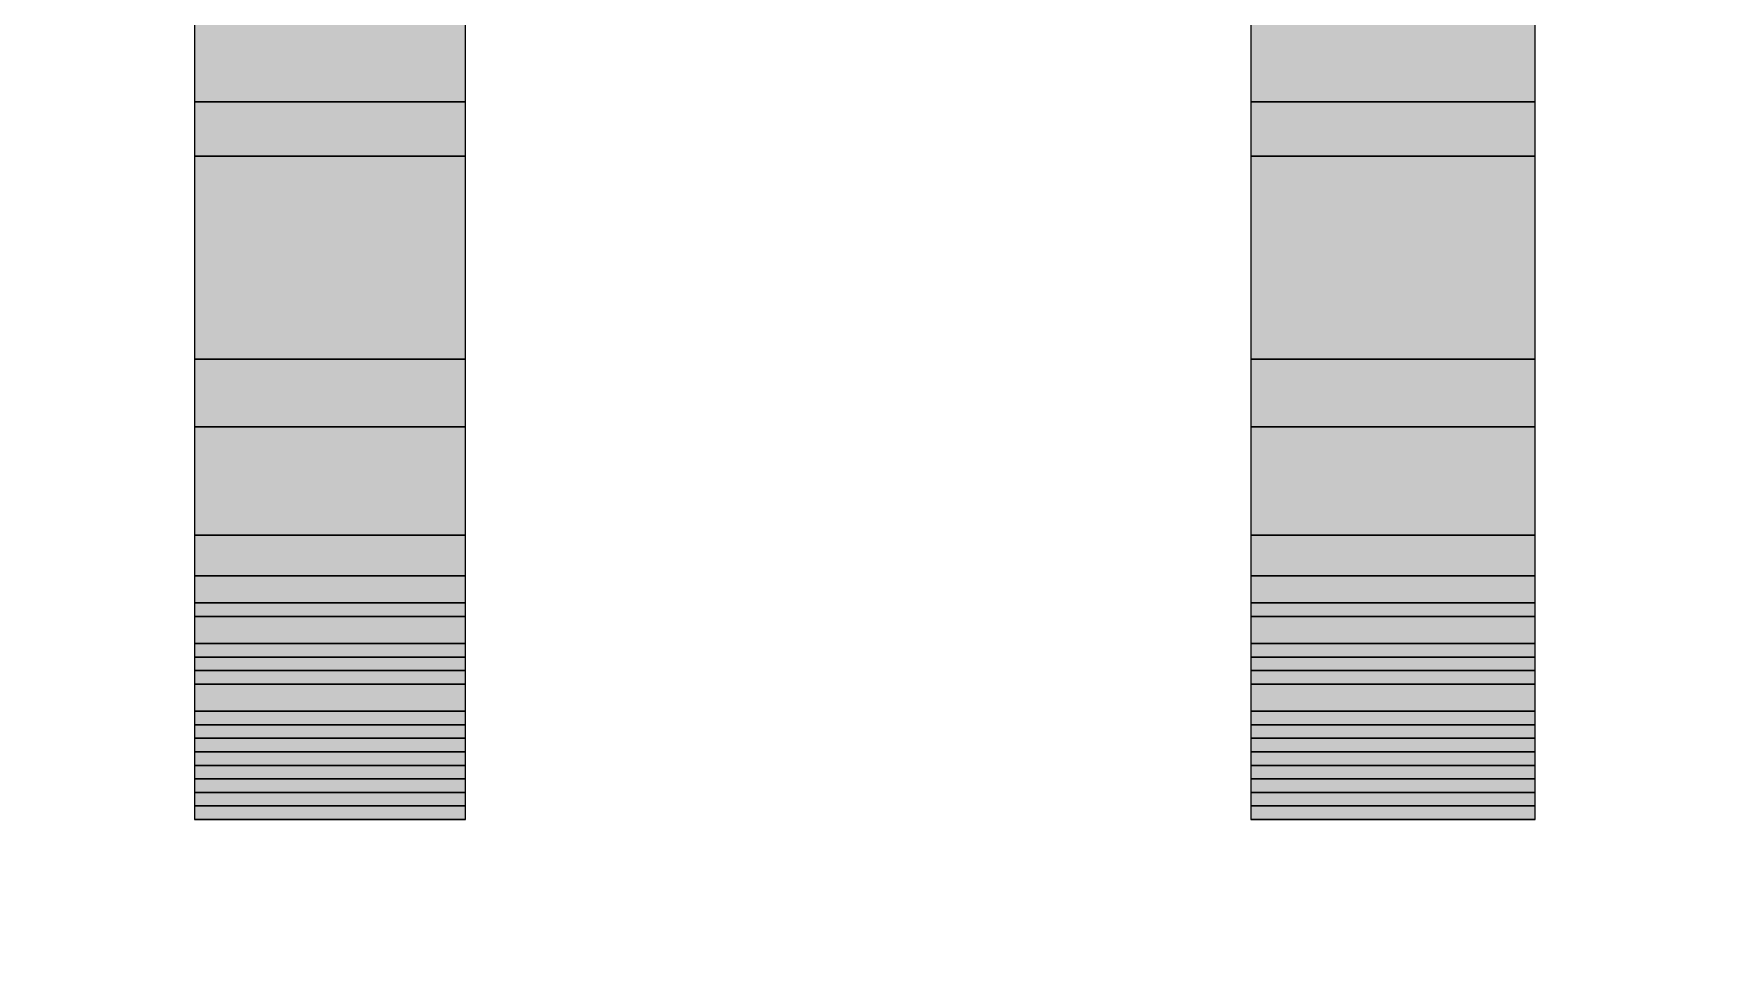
# Model space of a CAD drawing. Header units: millimetres. Extents: x 7018 to 13530, y 4187 to 5692.
# Drawn here: x 11159.08 to 11164.67, y 4961.62 to 4964.75 of the extents above; entities that cross this region are included whole.
import ezdxf

# ---------------------------------------------------------------- set-up
doc = ezdxf.new("R2010")
doc.units = ezdxf.units.MM
doc.layers.add('绘图', color=7, linetype='Continuous')

# ---------------------------------------------------------------- blocks, each defined once
blk = doc.blocks.new('fr')
at = {"transparency": 33554559}
blk.add_hatch(color=256, dxfattribs=at).paths.add_polyline_path([(1498.9427, -439.1805), (1498.9427, -439.2257), (1498.717, -439.2257), (1498.6719, -439.2708), (1498.5816, -439.2708), (1498.5365, -439.3159), (1498.4462, -439.3159), (1498.4011, -439.3611), (1498.3108, -439.4062), (1498.2657, -439.4062), (1498.2206, -439.4513), (1498.1754, -439.4513), (1498.0852, -439.5416), (1498.04, -439.5416), (1497.9498, -439.5867), (1497.9498, -439.6319), (1497.9046, -439.6319), (1497.8595, -439.677), (1497.8595, -439.7221), (1497.8144, -439.7221), (1497.8144, -439.7673), (1497.7692, -439.7673), (1497.7692, -439.8124), (1497.7241, -439.8575), (1497.679, -439.8575), (1497.679, -439.9027), (1497.6338, -439.9027), (1497.6338, -439.9478), (1497.5887, -439.9478), (1497.5887, -439.9929), (1497.5436, -440.0381), (1497.5436, -440.0832), (1497.4985, -440.0832), (1497.4985, -439.3159), (1496.6861, -439.3159), (1496.6861, -444.8221), (1497.5887, -444.8221), (1497.5887, -441.7982), (1497.6338, -441.7982), (1497.6338, -441.2566), (1497.679, -441.2115), (1497.679, -441.031), (1497.7241, -441.031), (1497.7241, -440.8504), (1497.8144, -440.6699), (1497.8595, -440.6248), (1497.8595, -440.5796), (1497.9498, -440.4894), (1497.9498, -440.4442), (1497.9949, -440.4442), (1498.04, -440.3991), (1498.04, -440.354), (1498.0852, -440.354), (1498.2206, -440.2186), (1498.2657, -440.2186), (1498.3108, -440.1735), (1498.4011, -440.1735), (1498.4914, -440.0832), (1498.5816, -440.0832), (1498.6268, -440.0381), (1498.7622, -440.0381), (1498.8073, -439.9929), (1499.3489, -439.9929), (1499.394, -440.0381), (1499.5294, -440.0381), (1499.5294, -440.0832), (1499.6197, -440.0832), (1499.6648, -440.1283), (1499.7099, -440.1283), (1499.7099, -440.1735), (1499.8002, -440.1735), (1499.8002, -440.2186), (1499.8453, -440.2186), (1499.8905, -440.2637), (1499.8905, -440.3088), (1499.9356, -440.3088), (1499.9807, -440.354), (1499.9807, -440.3991), (1500.071, -440.4894), (1500.071, -440.5345), (1500.1161, -440.5796), (1500.1161, -440.6699), (1500.2064, -440.8504), (1500.2064, -444.8221), (1501.1542, -444.8221), (1501.1542, -440.7602), (1501.109, -440.6699), (1501.109, -440.4894), (1501.0639, -440.4442), (1501.0639, -440.3088), (1501.0188, -440.2637), (1501.0188, -440.1735), (1500.9736, -440.1735), (1500.9736, -440.0381), (1500.9285, -440.0381), (1500.9285, -439.9929), (1500.8834, -439.9478), (1500.8834, -439.9027), (1500.8382, -439.9027), (1500.8382, -439.8575), (1500.7931, -439.8124), (1500.7931, -439.7673), (1500.748, -439.7673), (1500.748, -439.7221), (1500.7028, -439.7221), (1500.7028, -439.677), (1500.6577, -439.6319), (1500.6126, -439.6319), (1500.6126, -439.5867), (1500.5223, -439.5416), (1500.4772, -439.5416), (1500.3869, -439.4513), (1500.3418, -439.4513), (1500.2966, -439.4062), (1500.2515, -439.4062), (1500.1612, -439.3611), (1500.1161, -439.3611), (1500.1161, -439.3159), (1500.0259, -439.3159), (1499.9807, -439.2708), (1499.8453, -439.2708), (1499.8453, -439.2257), (1499.5745, -439.2257), (1499.5294, -439.1805)])
blk.add_lwpolyline([(1500.2064, -440.8504), (1500.2064, -444.8221), (1501.1542, -444.8221), (1501.1542, -440.7602)])
for points in [[(1497.4985, -439.3159), (1496.6861, -439.3159), (1496.6861, -444.8221), (1497.5887, -444.8221), (1497.5887, -441.7982), (1497.6338, -441.7982), (1497.6338, -441.2566), (1497.679, -441.1212), (1497.7241, -441.031), (1497.7241, -440.8956), (1497.7692, -440.7602), (1497.8144, -440.6699), (1497.9046, -440.5345), (1497.9498, -440.4442), (1498.04, -440.354), (1498.1303, -440.3088), (1498.1754, -440.2637), (1498.2206, -440.2186), (1498.2657, -440.2186), (1498.3108, -440.1735), (1498.356, -440.1735), (1498.4462, -440.1283), (1498.4914, -440.0832), (1497.4985, -440.0832)], [(1497.5887, -442.4301), (1496.6861, -442.4301)], [(1497.5887, -442.4301), (1496.6861, -442.4301)], [(1501.1542, -442.4301), (1500.2064, -442.4301)], [(1501.1542, -442.4301), (1500.2064, -442.4301)], [(1497.5887, -442.6106), (1496.6861, -442.6106)], [(1497.5887, -442.6106), (1496.6861, -442.6106)], [(1501.1542, -442.6106), (1500.2064, -442.6106)], [(1501.1542, -442.6106), (1500.2064, -442.6106)], [(1497.5887, -443.2876), (1496.6861, -443.2876)], [(1497.5887, -443.2876), (1496.6861, -443.2876)], [(1501.1542, -443.2876), (1500.2064, -443.2876)], [(1501.1542, -443.2876), (1500.2064, -443.2876)], [(1497.5887, -443.5132), (1496.6861, -443.5132)], [(1497.5887, -443.5132), (1496.6861, -443.5132)], [(1501.1542, -443.5132), (1500.2064, -443.5132)], [(1501.1542, -443.5132), (1500.2064, -443.5132)], [(1497.5887, -443.8743), (1496.6861, -443.8743)], [(1497.5887, -443.8743), (1496.6861, -443.8743)], [(1501.1542, -443.8743), (1500.2064, -443.8743)], [(1501.1542, -443.8743), (1500.2064, -443.8743)], [(1497.5887, -444.0097), (1496.6861, -444.0097)], [(1497.5887, -444.0097), (1496.6861, -444.0097)], [(1497.5887, -444.0097), (1496.6861, -444.0097)], [(1497.5887, -444.0097), (1496.6861, -444.0097)], [(1501.1542, -444.0097), (1500.2064, -444.0097)], [(1501.1542, -444.0097), (1500.2064, -444.0097)], [(1501.1542, -444.0097), (1500.2064, -444.0097)], [(1501.1542, -444.0097), (1500.2064, -444.0097)], [(1497.5887, -444.0999), (1496.6861, -444.0999)], [(1497.5887, -444.0999), (1496.6861, -444.0999)], [(1497.5887, -444.1451), (1496.6861, -444.1451)], [(1497.5887, -444.1451), (1496.6861, -444.1451)], [(1501.1542, -444.0999), (1500.2064, -444.0999)], [(1501.1542, -444.0999), (1500.2064, -444.0999)], [(1501.1542, -444.1451), (1500.2064, -444.1451)], [(1501.1542, -444.1451), (1500.2064, -444.1451)], [(1497.5887, -444.2353), (1496.6861, -444.2353)], [(1497.5887, -444.2353), (1496.6861, -444.2353)], [(1501.1542, -444.2353), (1500.2064, -444.2353)], [(1501.1542, -444.2353), (1500.2064, -444.2353)], [(1497.5887, -444.2805), (1496.6861, -444.2805)], [(1497.5887, -444.2805), (1496.6861, -444.2805)], [(1501.1542, -444.2805), (1500.2064, -444.2805)], [(1501.1542, -444.2805), (1500.2064, -444.2805)], [(1497.5887, -444.3256), (1496.6861, -444.3256)], [(1497.5887, -444.3256), (1496.6861, -444.3256)], [(1501.1542, -444.3256), (1500.2064, -444.3256)], [(1501.1542, -444.3256), (1500.2064, -444.3256)], [(1497.5887, -444.3707), (1496.6861, -444.3707)], [(1497.5887, -444.3707), (1496.6861, -444.3707)], [(1497.5887, -444.3707), (1496.6861, -444.3707)], [(1497.5887, -444.3707), (1496.6861, -444.3707)], [(1501.1542, -444.3707), (1500.2064, -444.3707)], [(1501.1542, -444.3707), (1500.2064, -444.3707)], [(1501.1542, -444.3707), (1500.2064, -444.3707)], [(1501.1542, -444.3707), (1500.2064, -444.3707)], [(1497.5887, -444.461), (1496.6861, -444.461)], [(1497.5887, -444.461), (1496.6861, -444.461)], [(1501.1542, -444.461), (1500.2064, -444.461)], [(1501.1542, -444.461), (1500.2064, -444.461)], [(1497.5887, -444.5061), (1496.6861, -444.5061)], [(1497.5887, -444.5061), (1496.6861, -444.5061)], [(1497.5887, -444.5061), (1496.6861, -444.5061)], [(1497.5887, -444.5061), (1496.6861, -444.5061)], [(1501.1542, -444.5061), (1500.2064, -444.5061)], [(1501.1542, -444.5061), (1500.2064, -444.5061)], [(1501.1542, -444.5061), (1500.2064, -444.5061)], [(1501.1542, -444.5061), (1500.2064, -444.5061)], [(1497.5887, -444.5513), (1496.6861, -444.5513)], [(1497.5887, -444.5513), (1496.6861, -444.5513)], [(1501.1542, -444.5513), (1500.2064, -444.5513)], [(1501.1542, -444.5513), (1500.2064, -444.5513)], [(1497.5887, -444.5964), (1496.6861, -444.5964)], [(1497.5887, -444.5964), (1496.6861, -444.5964)], [(1497.5887, -444.5964), (1496.6861, -444.5964)], [(1497.5887, -444.5964), (1496.6861, -444.5964)], [(1497.5887, -444.6415), (1496.6861, -444.6415)], [(1497.5887, -444.6415), (1496.6861, -444.6415)], [(1497.5887, -444.6415), (1496.6861, -444.6415)], [(1497.5887, -444.6415), (1496.6861, -444.6415)], [(1501.1542, -444.5964), (1500.2064, -444.5964)], [(1501.1542, -444.5964), (1500.2064, -444.5964)], [(1501.1542, -444.5964), (1500.2064, -444.5964)], [(1501.1542, -444.5964), (1500.2064, -444.5964)], [(1501.1542, -444.6415), (1500.2064, -444.6415)], [(1501.1542, -444.6415), (1500.2064, -444.6415)], [(1501.1542, -444.6415), (1500.2064, -444.6415)], [(1501.1542, -444.6415), (1500.2064, -444.6415)], [(1497.5887, -444.6867), (1496.6861, -444.6867)], [(1497.5887, -444.6867), (1496.6861, -444.6867)], [(1497.5887, -444.6867), (1496.6861, -444.6867)], [(1497.5887, -444.6867), (1496.6861, -444.6867)], [(1497.5887, -444.6867), (1496.6861, -444.6867)], [(1497.5887, -444.6867), (1496.6861, -444.6867)], [(1501.1542, -444.6867), (1500.2064, -444.6867)], [(1501.1542, -444.6867), (1500.2064, -444.6867)], [(1501.1542, -444.6867), (1500.2064, -444.6867)], [(1501.1542, -444.6867), (1500.2064, -444.6867)], [(1501.1542, -444.6867), (1500.2064, -444.6867)], [(1501.1542, -444.6867), (1500.2064, -444.6867)], [(1497.5887, -444.7318), (1496.6861, -444.7318)], [(1497.5887, -444.7318), (1496.6861, -444.7318)], [(1497.5887, -444.7318), (1496.6861, -444.7318)], [(1497.5887, -444.7318), (1496.6861, -444.7318)], [(1497.5887, -444.7318), (1496.6861, -444.7318)], [(1497.5887, -444.7318), (1496.6861, -444.7318)], [(1497.5887, -444.7318), (1496.6861, -444.7318)], [(1497.5887, -444.7318), (1496.6861, -444.7318)], [(1501.1542, -444.7318), (1500.2064, -444.7318)], [(1501.1542, -444.7318), (1500.2064, -444.7318)], [(1501.1542, -444.7318), (1500.2064, -444.7318)], [(1501.1542, -444.7318), (1500.2064, -444.7318)], [(1501.1542, -444.7318), (1500.2064, -444.7318)], [(1501.1542, -444.7318), (1500.2064, -444.7318)], [(1501.1542, -444.7318), (1500.2064, -444.7318)], [(1501.1542, -444.7318), (1500.2064, -444.7318)], [(1497.5887, -444.7769), (1496.6861, -444.7769)], [(1497.5887, -444.7769), (1496.6861, -444.7769)], [(1497.5887, -444.7769), (1496.6861, -444.7769)], [(1497.5887, -444.7769), (1496.6861, -444.7769)], [(1497.5887, -444.7769), (1496.6861, -444.7769)], [(1497.5887, -444.7769), (1496.6861, -444.7769)], [(1497.5887, -444.7769), (1496.6861, -444.7769)], [(1497.5887, -444.7769), (1496.6861, -444.7769)], [(1497.5887, -444.7769), (1496.6861, -444.7769)], [(1497.5887, -444.7769), (1496.6861, -444.7769)], [(1497.5887, -444.7769), (1496.6861, -444.7769)], [(1497.5887, -444.7769), (1496.6861, -444.7769)], [(1497.5887, -444.7769), (1496.6861, -444.7769)], [(1497.5887, -444.7769), (1496.6861, -444.7769)], [(1497.5887, -444.7769), (1496.6861, -444.7769)], [(1497.5887, -444.7769), (1496.6861, -444.7769)], [(1501.1542, -444.7769), (1500.2064, -444.7769)], [(1501.1542, -444.7769), (1500.2064, -444.7769)], [(1501.1542, -444.7769), (1500.2064, -444.7769)], [(1501.1542, -444.7769), (1500.2064, -444.7769)], [(1501.1542, -444.7769), (1500.2064, -444.7769)], [(1501.1542, -444.7769), (1500.2064, -444.7769)], [(1501.1542, -444.7769), (1500.2064, -444.7769)], [(1501.1542, -444.7769), (1500.2064, -444.7769)], [(1501.1542, -444.7769), (1500.2064, -444.7769)], [(1501.1542, -444.7769), (1500.2064, -444.7769)], [(1501.1542, -444.7769), (1500.2064, -444.7769)], [(1501.1542, -444.7769), (1500.2064, -444.7769)], [(1501.1542, -444.7769), (1500.2064, -444.7769)], [(1501.1542, -444.7769), (1500.2064, -444.7769)], [(1501.1542, -444.7769), (1500.2064, -444.7769)], [(1501.1542, -444.7769), (1500.2064, -444.7769)], [(1497.5887, -444.8221), (1496.6861, -444.8221)], [(1497.5887, -444.8221), (1496.6861, -444.8221)], [(1497.5887, -444.8221), (1496.6861, -444.8221)], [(1497.5887, -444.8221), (1496.6861, -444.8221)], [(1497.5887, -444.8221), (1496.6861, -444.8221)], [(1497.5887, -444.8221), (1496.6861, -444.8221)], [(1497.5887, -444.8221), (1496.6861, -444.8221)], [(1497.5887, -444.8221), (1496.6861, -444.8221)], [(1497.5887, -444.8221), (1496.6861, -444.8221)], [(1497.5887, -444.8221), (1496.6861, -444.8221)], [(1496.7312, -444.8221), (1496.6861, -444.8221)], [(1496.7763, -444.8221), (1496.7312, -444.8221)], [(1496.8215, -444.8221), (1496.7763, -444.8221)], [(1496.9117, -444.8221), (1496.8215, -444.8221)], [(1497.002, -444.8221), (1496.9117, -444.8221)], [(1497.1825, -444.8221), (1497.002, -444.8221)], [(1497.2728, -444.8221), (1497.1825, -444.8221)], [(1497.3631, -444.8221), (1497.2728, -444.8221)], [(1497.4533, -444.8221), (1497.3631, -444.8221)], [(1497.5436, -444.8221), (1497.4533, -444.8221)], [(1497.5887, -444.8221), (1497.5436, -444.8221)], [(1501.1542, -444.8221), (1500.2064, -444.8221)], [(1501.1542, -444.8221), (1500.2064, -444.8221)], [(1501.1542, -444.8221), (1500.2064, -444.8221)], [(1501.1542, -444.8221), (1500.2064, -444.8221)], [(1501.1542, -444.8221), (1500.2064, -444.8221)], [(1501.1542, -444.8221), (1500.2064, -444.8221)], [(1501.1542, -444.8221), (1500.2064, -444.8221)], [(1501.1542, -444.8221), (1500.2064, -444.8221)], [(1501.1542, -444.8221), (1500.2064, -444.8221)], [(1501.1542, -444.8221), (1500.2064, -444.8221)], [(1500.2515, -444.8221), (1500.2064, -444.8221)], [(1500.2966, -444.8221), (1500.2515, -444.8221)], [(1500.3418, -444.8221), (1500.2966, -444.8221)], [(1500.3869, -444.8221), (1500.3418, -444.8221)], [(1500.432, -444.8221), (1500.3869, -444.8221)], [(1500.5223, -444.8221), (1500.432, -444.8221)], [(1500.7931, -444.8221), (1500.5223, -444.8221)], [(1500.8834, -444.8221), (1500.7931, -444.8221)], [(1500.9736, -444.8221), (1500.8834, -444.8221)], [(1501.0188, -444.8221), (1500.9736, -444.8221)], [(1501.0639, -444.8221), (1501.0188, -444.8221)], [(1501.109, -444.8221), (1501.0639, -444.8221)], [(1501.1542, -444.8221), (1501.109, -444.8221)]]:
    blk.add_lwpolyline(points, close=True)

msp = doc.modelspace()

# ---------------------------------------------------------------- linework, layer by layer
at = {"layer": '绘图', "lineweight": 13, "ltscale": 0.2}
for centre, radius, start, end in [((11323.8505, 4624.6393), 437.4291, 88.543896, 88.543896), ((11323.8715, 4624.7467), 434.8291, 88.057821, 88.057821), ((11345.5927, 4624.7467), 434.8291, 88.057821, 88.057821), ((11348.3951, 4762.5035), 296.9, 89.340673, 89.340673), ((11326.6738, 4762.4468), 296.9, 89.340673, 89.340673)]:
    msp.add_arc(centre, radius, start, end, dxfattribs=at)

# ---------------------------------------------------------------- block references
at = {"color": 0}
msp.add_blockref('fr', (9662.9294, 5406.9565), dxfattribs=at)

doc.saveas('drawing.dxf')
